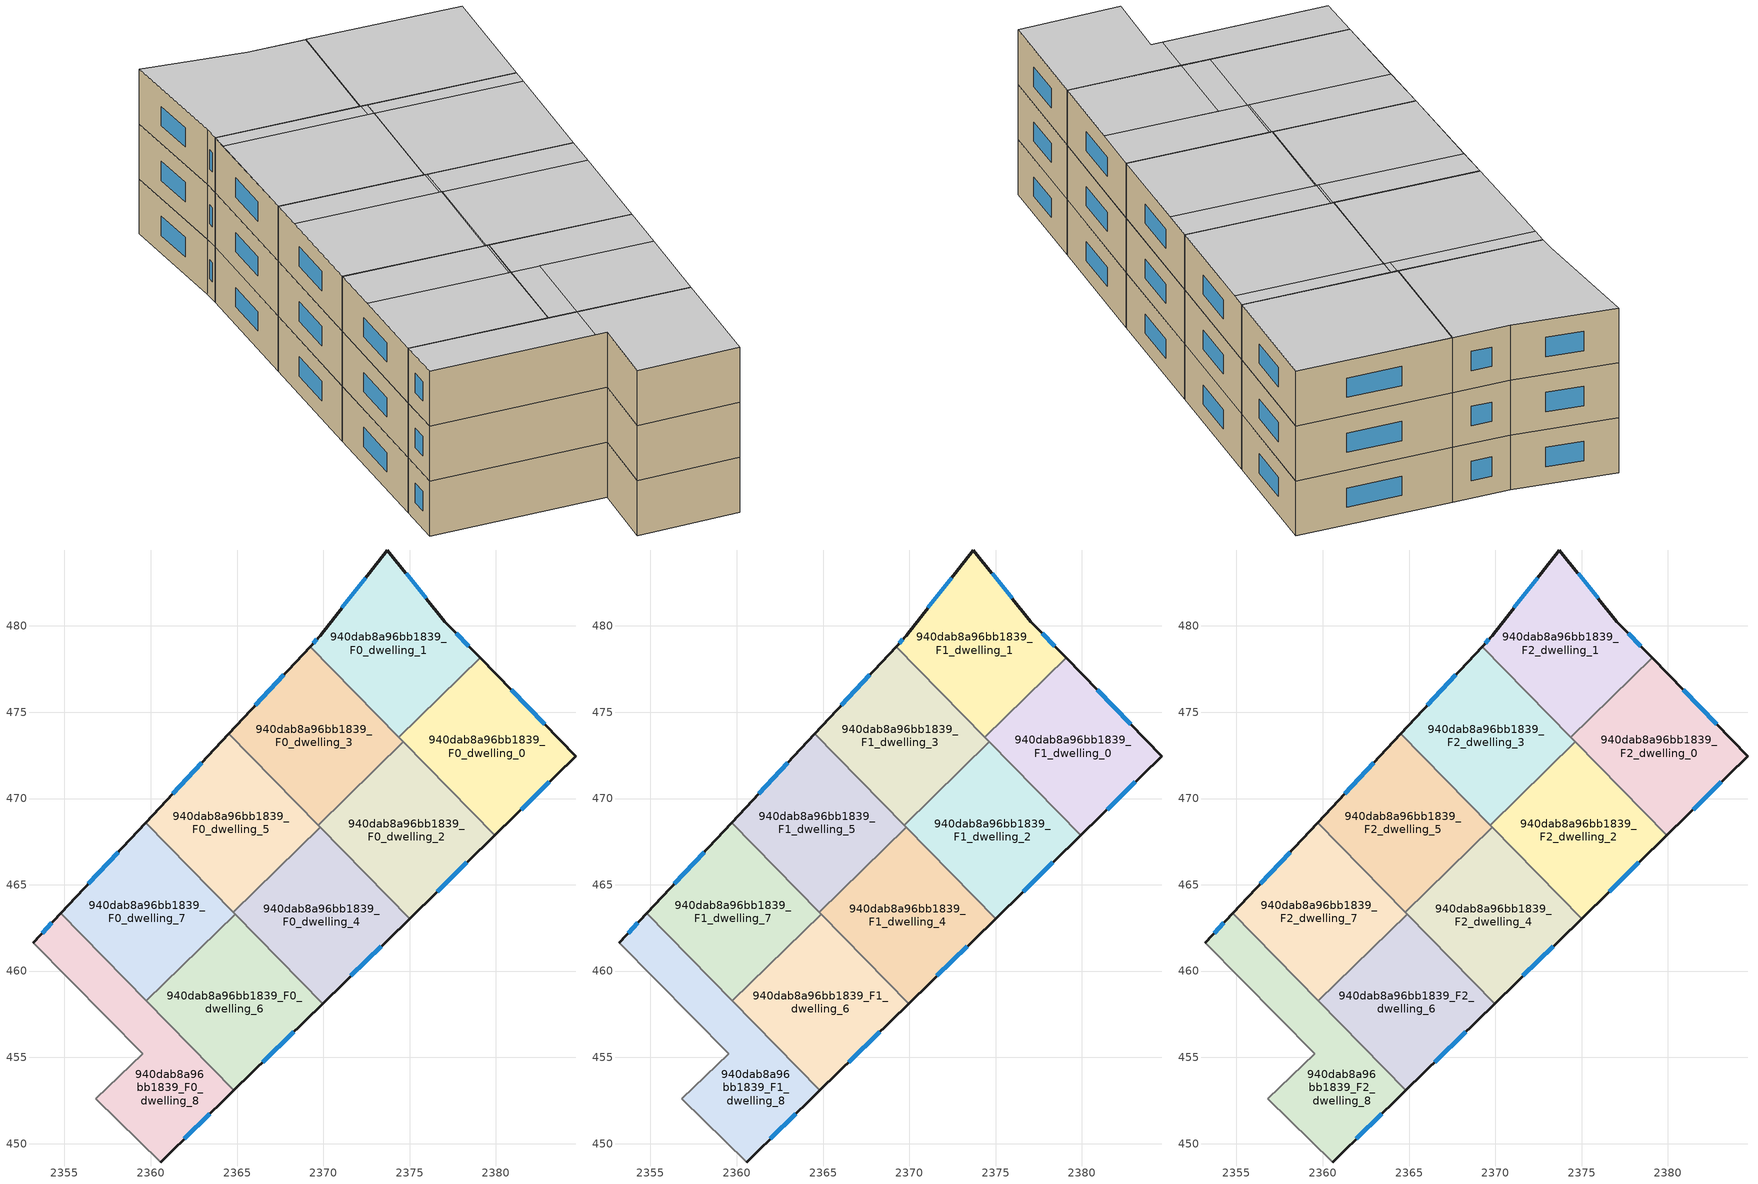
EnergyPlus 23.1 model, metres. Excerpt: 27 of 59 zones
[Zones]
940dab8a96bb1839_F0_dwelling_0
 floor ground (EU_floor_Construction): 2379.08,478.15 2384.63,472.45 2379.93,467.87 2374.38,473.55 z0
 wall outside (EU_wall_Construction): 2379.93,467.87 2384.63,472.45 2379.08,478.15 z0:3
 wall to 940dab8a96bb1839_F0_dwelling_1 (EU_wall_Construction): 2379.08,478.15 2374.38,473.55 z0:3
 wall to 940dab8a96bb1839_F0_dwelling_2 (EU_wall_Construction): 2374.64,473.28 2379.93,467.87 z0:3
 wall to 940dab8a96bb1839_F0_dwelling_3 (EU_wall_Construction): 2374.38,473.55 2374.64,473.28 z0:3
 window (EU_Window_Construction): 2382.82,474.31 2380.89,476.3 / 2381.46,469.36 2383.1,470.96 z0.98:2.02
940dab8a96bb1839_F0_dwelling_1
 floor ground (EU_floor_Construction): 2377.04,480.25 2379.08,478.15 2374.38,473.55 2369.24,478.8 2369.82,479.42 2373.72,484.4 z0
 wall outside (EU_wall_Construction): 2379.08,478.15 2377.04,480.25 2373.72,484.4 2369.82,479.42 2369.24,478.8 z0:3
 wall to 940dab8a96bb1839_F0_dwelling_3 (EU_wall_Construction): 2369.24,478.8 2374.38,473.55 z0:3
 window (EU_Window_Construction): 2369.63,479.22 2369.43,479.01 / 2372.45,482.78 2371.09,481.04 / 2375.96,481.6 2374.8,483.05 / 2378.42,478.83 2377.7,479.57 z0.98:2.02
940dab8a96bb1839_F0_dwelling_2
 floor ground (EU_floor_Construction): 2374.64,473.28 2379.93,467.87 2375,463.04 2369.71,468.46 z0
 wall outside (EU_wall_Construction): 2375,463.04 2379.93,467.87 z0:3
 wall to 940dab8a96bb1839_F0_dwelling_3 (EU_wall_Construction): 2374.64,473.28 2369.71,468.46 z0:3
 wall to 940dab8a96bb1839_F0_dwelling_4 (EU_wall_Construction): 2369.82,468.35 2375,463.04 z0:3
 wall to 940dab8a96bb1839_F0_dwelling_5 (EU_wall_Construction): 2369.71,468.46 2369.82,468.35 z0:3
 window (EU_Window_Construction): 2376.6,464.61 2378.33,466.3 z0.98:2.02
940dab8a96bb1839_F0_dwelling_3
 floor ground (EU_floor_Construction): 2369.24,478.8 2374.64,473.28 2369.71,468.46 2364.52,473.76 z0
 wall outside (EU_wall_Construction): 2369.24,478.8 2364.52,473.76 z0:3
 wall to 940dab8a96bb1839_F0_dwelling_5 (EU_wall_Construction): 2364.52,473.76 2369.71,468.46 z0:3
 window (EU_Window_Construction): 2367.7,477.16 2366.06,475.4 z0.98:2.02
940dab8a96bb1839_F0_dwelling_4
 floor ground (EU_floor_Construction): 2369.82,468.34 2375,463.04 2369.96,458.12 2364.78,463.42 z0
 wall outside (EU_wall_Construction): 2369.96,458.12 2375,463.04 z0:3
 wall to 940dab8a96bb1839_F0_dwelling_5 (EU_wall_Construction): 2369.82,468.34 2364.78,463.42 z0:3
 wall to 940dab8a96bb1839_F0_dwelling_6 (EU_wall_Construction): 2364.89,463.31 2369.96,458.12 z0:3
 wall to 940dab8a96bb1839_F0_dwelling_7 (EU_wall_Construction): 2364.78,463.42 2364.89,463.31 z0:3
 window (EU_Window_Construction): 2371.6,459.72 2373.36,461.44 z0.98:2.02
940dab8a96bb1839_F0_dwelling_5
 floor ground (EU_floor_Construction): 2364.52,473.76 2369.82,468.34 2364.78,463.42 2359.71,468.61 z0
 wall outside (EU_wall_Construction): 2364.52,473.76 2359.71,468.61 z0:3
 wall to 940dab8a96bb1839_F0_dwelling_7 (EU_wall_Construction): 2359.71,468.61 2364.78,463.42 z0:3
 window (EU_Window_Construction): 2362.96,472.08 2361.27,470.28 z0.98:2.02
940dab8a96bb1839_F0_dwelling_6
 floor ground (EU_floor_Construction): 2364.89,463.3 2369.96,458.12 2364.81,453.08 2359.74,458.27 z0
 wall outside (EU_wall_Construction): 2364.81,453.08 2369.96,458.12 z0:3
 wall to 940dab8a96bb1839_F0_dwelling_7 (EU_wall_Construction): 2364.89,463.3 2359.74,458.27 z0:3
 wall to 940dab8a96bb1839_F0_dwelling_8 (EU_wall_Construction): 2359.74,458.27 2364.81,453.08 z0:3
 window (EU_Window_Construction): 2366.49,454.72 2368.29,456.48 z0.98:2.02
940dab8a96bb1839_F0_dwelling_7
 floor ground (EU_floor_Construction): 2359.71,468.61 2364.89,463.3 2359.74,458.27 2354.78,463.34 z0
 wall outside (EU_wall_Construction): 2359.71,468.61 2354.78,463.34 z0:3
 wall to 940dab8a96bb1839_F0_dwelling_8 (EU_wall_Construction): 2354.78,463.34 2359.74,458.27 z0:3
 window (EU_Window_Construction): 2358.1,466.9 2356.38,465.05 z0.98:2.02
940dab8a96bb1839_F0_dwelling_8
 floor ground (EU_floor_Construction): 2359.53,455.22 2353.2,461.64 2354.78,463.34 2364.81,453.08 2360.57,448.93 2356.8,452.61 z0
 wall outside (EU_wall_Construction): 2360.57,448.93 2364.81,453.08 / 2354.78,463.34 2353.2,461.64 z0:3
 wall adiabatic (EU_wall_Construction): 2353.2,461.64 2359.53,455.22 2356.8,452.61 2360.57,448.93 z0:3
 window (EU_Window_Construction): 2361.95,450.28 2363.43,451.73 / 2354.27,462.79 2353.71,462.2 z0.98:2.02
940dab8a96bb1839_F1_dwelling_0
 floor to 940dab8a96bb1839_F0_dwelling_0 (EU_floor_Construction): 2379.08,478.15 2384.63,472.45 2379.93,467.87 2374.38,473.55 z3
 wall outside (EU_wall_Construction): 2379.93,467.87 2384.63,472.45 2379.08,478.15 z3:6
 wall to 940dab8a96bb1839_F1_dwelling_1 (EU_wall_Construction): 2379.08,478.15 2374.38,473.55 z3:6
 wall to 940dab8a96bb1839_F1_dwelling_2 (EU_wall_Construction): 2374.64,473.28 2379.93,467.87 z3:6
 wall to 940dab8a96bb1839_F1_dwelling_3 (EU_wall_Construction): 2374.38,473.55 2374.64,473.28 z3:6
 window (EU_Window_Construction): 2382.82,474.31 2380.89,476.3 / 2381.46,469.36 2383.1,470.96 z3.98:5.02
940dab8a96bb1839_F1_dwelling_1
 floor to 940dab8a96bb1839_F0_dwelling_1 (EU_floor_Construction): 2377.04,480.25 2379.08,478.15 2374.38,473.55 2369.24,478.8 2369.82,479.42 2373.72,484.4 z3
 wall outside (EU_wall_Construction): 2379.08,478.15 2377.04,480.25 2373.72,484.4 2369.82,479.42 2369.24,478.8 z3:6
 wall to 940dab8a96bb1839_F1_dwelling_3 (EU_wall_Construction): 2369.24,478.8 2374.38,473.55 z3:6
 window (EU_Window_Construction): 2369.63,479.22 2369.43,479.01 / 2372.45,482.78 2371.09,481.04 / 2375.96,481.6 2374.8,483.05 / 2378.42,478.83 2377.7,479.57 z3.98:5.02
940dab8a96bb1839_F1_dwelling_2
 floor to 940dab8a96bb1839_F0_dwelling_2 (EU_floor_Construction): 2374.64,473.28 2379.93,467.87 2375,463.04 2369.71,468.46 z3
 wall outside (EU_wall_Construction): 2375,463.04 2379.93,467.87 z3:6
 wall to 940dab8a96bb1839_F1_dwelling_3 (EU_wall_Construction): 2374.64,473.28 2369.71,468.46 z3:6
 wall to 940dab8a96bb1839_F1_dwelling_4 (EU_wall_Construction): 2369.82,468.35 2375,463.04 z3:6
 wall to 940dab8a96bb1839_F1_dwelling_5 (EU_wall_Construction): 2369.71,468.46 2369.82,468.35 z3:6
 window (EU_Window_Construction): 2376.6,464.61 2378.33,466.3 z3.98:5.02
940dab8a96bb1839_F1_dwelling_3
 floor to 940dab8a96bb1839_F0_dwelling_3 (EU_floor_Construction): 2369.24,478.8 2374.64,473.28 2369.71,468.46 2364.52,473.76 z3
 wall outside (EU_wall_Construction): 2369.24,478.8 2364.52,473.76 z3:6
 wall to 940dab8a96bb1839_F1_dwelling_5 (EU_wall_Construction): 2364.52,473.76 2369.71,468.46 z3:6
 window (EU_Window_Construction): 2367.7,477.16 2366.06,475.4 z3.98:5.02
940dab8a96bb1839_F1_dwelling_4
 floor to 940dab8a96bb1839_F0_dwelling_4 (EU_floor_Construction): 2369.82,468.34 2375,463.04 2369.96,458.12 2364.78,463.42 z3
 wall outside (EU_wall_Construction): 2369.96,458.12 2375,463.04 z3:6
 wall to 940dab8a96bb1839_F1_dwelling_5 (EU_wall_Construction): 2369.82,468.34 2364.78,463.42 z3:6
 wall to 940dab8a96bb1839_F1_dwelling_6 (EU_wall_Construction): 2364.89,463.31 2369.96,458.12 z3:6
 wall to 940dab8a96bb1839_F1_dwelling_7 (EU_wall_Construction): 2364.78,463.42 2364.89,463.31 z3:6
 window (EU_Window_Construction): 2371.6,459.72 2373.36,461.44 z3.98:5.02
940dab8a96bb1839_F1_dwelling_5
 floor to 940dab8a96bb1839_F0_dwelling_5 (EU_floor_Construction): 2364.52,473.76 2369.82,468.34 2364.78,463.42 2359.71,468.61 z3
 wall outside (EU_wall_Construction): 2364.52,473.76 2359.71,468.61 z3:6
 wall to 940dab8a96bb1839_F1_dwelling_7 (EU_wall_Construction): 2359.71,468.61 2364.78,463.42 z3:6
 window (EU_Window_Construction): 2362.96,472.08 2361.27,470.28 z3.98:5.02
940dab8a96bb1839_F1_dwelling_6
 floor to 940dab8a96bb1839_F0_dwelling_6 (EU_floor_Construction): 2364.89,463.3 2369.96,458.12 2364.81,453.08 2359.74,458.27 z3
 wall outside (EU_wall_Construction): 2364.81,453.08 2369.96,458.12 z3:6
 wall to 940dab8a96bb1839_F1_dwelling_7 (EU_wall_Construction): 2364.89,463.3 2359.74,458.27 z3:6
 wall to 940dab8a96bb1839_F1_dwelling_8 (EU_wall_Construction): 2359.74,458.27 2364.81,453.08 z3:6
 window (EU_Window_Construction): 2366.49,454.72 2368.29,456.48 z3.98:5.02
940dab8a96bb1839_F1_dwelling_7
 floor to 940dab8a96bb1839_F0_dwelling_7 (EU_floor_Construction): 2359.71,468.61 2364.89,463.3 2359.74,458.27 2354.78,463.34 z3
 wall outside (EU_wall_Construction): 2359.71,468.61 2354.78,463.34 z3:6
 wall to 940dab8a96bb1839_F1_dwelling_8 (EU_wall_Construction): 2354.78,463.34 2359.74,458.27 z3:6
 window (EU_Window_Construction): 2358.1,466.9 2356.38,465.05 z3.98:5.02
940dab8a96bb1839_F1_dwelling_8
 floor to 940dab8a96bb1839_F0_dwelling_8 (EU_floor_Construction): 2359.53,455.22 2353.2,461.64 2354.78,463.34 2364.81,453.08 2360.57,448.93 2356.8,452.61 z3
 wall outside (EU_wall_Construction): 2360.57,448.93 2364.81,453.08 / 2354.78,463.34 2353.2,461.64 z3:6
 wall adiabatic (EU_wall_Construction): 2353.2,461.64 2359.53,455.22 2356.8,452.61 2360.57,448.93 z3:6
 window (EU_Window_Construction): 2361.95,450.28 2363.43,451.73 / 2354.27,462.79 2353.71,462.2 z3.98:5.02
940dab8a96bb1839_F2_dwelling_0
 floor to 940dab8a96bb1839_F1_dwelling_0 (EU_floor_Construction): 2379.08,478.15 2384.63,472.45 2379.93,467.87 2374.38,473.55 z6
 wall outside (EU_wall_Construction): 2379.93,467.87 2384.63,472.45 2379.08,478.15 z6:9
 wall to 940dab8a96bb1839_F2_dwelling_1 (EU_wall_Construction): 2379.08,478.15 2374.38,473.55 z6:9
 wall to 940dab8a96bb1839_F2_dwelling_2 (EU_wall_Construction): 2374.64,473.28 2379.93,467.87 z6:9
 wall to 940dab8a96bb1839_F2_dwelling_3 (EU_wall_Construction): 2374.38,473.55 2374.64,473.28 z6:9
 window (EU_Window_Construction): 2382.82,474.31 2380.89,476.3 / 2381.46,469.36 2383.1,470.96 z6.98:8.02
 ceiling to 940dab8a96bb1839_F3_dwelling_7 (EU_floor_Construction): 2384.63,472.45 2379.11,478.12 2374.4,473.52 2379.93,467.87 z9
 ceiling to 940dab8a96bb1839_F3_dwelling_6 (EU_floor_Construction): 2379.11,478.12 2379.08,478.15 2374.38,473.55 2374.4,473.52 z9
940dab8a96bb1839_F2_dwelling_1
 floor to 940dab8a96bb1839_F1_dwelling_1 (EU_floor_Construction): 2377.04,480.25 2379.08,478.15 2374.38,473.55 2369.24,478.8 2369.82,479.42 2373.72,484.4 z6
 wall outside (EU_wall_Construction): 2379.08,478.15 2377.04,480.25 2373.72,484.4 2369.82,479.42 2369.24,478.8 z6:9
 wall to 940dab8a96bb1839_F2_dwelling_3 (EU_wall_Construction): 2369.24,478.8 2374.38,473.55 z6:9
 window (EU_Window_Construction): 2369.63,479.22 2369.43,479.01 / 2372.45,482.78 2371.09,481.04 / 2375.96,481.6 2374.8,483.05 / 2378.42,478.83 2377.7,479.57 z6.98:8.02
 ceiling to 940dab8a96bb1839_F3_dwelling_6 (EU_floor_Construction): 2379.08,478.15 2377.04,480.25 2373.72,484.4 2369.82,479.42 2369.24,478.8 2374.38,473.55 z9
940dab8a96bb1839_F2_dwelling_2
 floor to 940dab8a96bb1839_F1_dwelling_2 (EU_floor_Construction): 2374.64,473.28 2379.93,467.87 2375,463.04 2369.71,468.46 z6
 wall outside (EU_wall_Construction): 2375,463.04 2379.93,467.87 z6:9
 wall to 940dab8a96bb1839_F2_dwelling_3 (EU_wall_Construction): 2374.64,473.28 2369.71,468.46 z6:9
 wall to 940dab8a96bb1839_F2_dwelling_4 (EU_wall_Construction): 2369.82,468.35 2375,463.04 z6:9
 wall to 940dab8a96bb1839_F2_dwelling_5 (EU_wall_Construction): 2369.71,468.46 2369.82,468.35 z6:9
 window (EU_Window_Construction): 2376.6,464.61 2378.33,466.3 z6.98:8.02
 ceiling to 940dab8a96bb1839_F3_dwelling_5 (EU_floor_Construction): 2379.32,467.27 2374.05,472.66 2369.73,468.44 2375,463.04 z9
 ceiling to 940dab8a96bb1839_F3_dwelling_7 (EU_floor_Construction): 2379.93,467.87 2374.64,473.28 2374.03,472.68 2379.32,467.27 z9
 ceiling to 940dab8a96bb1839_F3_dwelling_4 (EU_floor_Construction): 2374.05,472.66 2374.03,472.68 2369.71,468.46 2369.73,468.44 z9
940dab8a96bb1839_F2_dwelling_3
 floor to 940dab8a96bb1839_F1_dwelling_3 (EU_floor_Construction): 2369.24,478.8 2374.64,473.28 2369.71,468.46 2364.52,473.76 z6
 wall outside (EU_wall_Construction): 2369.24,478.8 2364.52,473.76 z6:9
 wall to 940dab8a96bb1839_F2_dwelling_5 (EU_wall_Construction): 2364.52,473.76 2369.71,468.46 z6:9
 window (EU_Window_Construction): 2367.7,477.16 2366.06,475.4 z6.98:8.02
 ceiling to 940dab8a96bb1839_F3_dwelling_4 (EU_floor_Construction): 2374.03,472.68 2368.65,478.18 2364.52,473.76 2369.71,468.46 z9
 ceiling to 940dab8a96bb1839_F3_dwelling_6 (EU_floor_Construction): 2374.4,473.52 2369.24,478.8 2368.65,478.18 2373.79,472.92 z9
 ceiling to 940dab8a96bb1839_F3_dwelling_7 (EU_floor_Construction): 2374.64,473.28 2374.4,473.52 2373.79,472.92 2374.03,472.68 z9
940dab8a96bb1839_F2_dwelling_4
 floor to 940dab8a96bb1839_F1_dwelling_4 (EU_floor_Construction): 2369.82,468.34 2375,463.04 2369.96,458.12 2364.78,463.42 z6
 wall outside (EU_wall_Construction): 2369.96,458.12 2375,463.04 z6:9
 wall to 940dab8a96bb1839_F2_dwelling_5 (EU_wall_Construction): 2369.82,468.34 2364.78,463.42 z6:9
 wall to 940dab8a96bb1839_F2_dwelling_6 (EU_wall_Construction): 2364.89,463.31 2369.96,458.12 z6:9
 wall to 940dab8a96bb1839_F2_dwelling_7 (EU_wall_Construction): 2364.78,463.42 2364.89,463.31 z6:9
 window (EU_Window_Construction): 2371.6,459.72 2373.36,461.44 z6.98:8.02
 ceiling to 940dab8a96bb1839_F3_dwelling_3 (EU_floor_Construction): 2373.75,461.82 2368.6,467.09 2364.81,463.38 2369.96,458.12 z9
 ceiling to 940dab8a96bb1839_F3_dwelling_5 (EU_floor_Construction): 2375,463.04 2369.82,468.34 2368.57,467.12 2368.6,467.09 2373.75,461.82 z9
 ceiling to 940dab8a96bb1839_F3_dwelling_2 (EU_floor_Construction): 2368.6,467.09 2368.57,467.12 2364.78,463.42 2364.81,463.38 z9
940dab8a96bb1839_F2_dwelling_5
 floor to 940dab8a96bb1839_F1_dwelling_5 (EU_floor_Construction): 2364.52,473.76 2369.82,468.34 2364.78,463.42 2359.71,468.61 z6
 wall outside (EU_wall_Construction): 2364.52,473.76 2359.71,468.61 z6:9
 wall to 940dab8a96bb1839_F2_dwelling_7 (EU_wall_Construction): 2359.71,468.61 2364.78,463.42 z6:9
 window (EU_Window_Construction): 2362.96,472.08 2361.27,470.28 z6.98:8.02
 ceiling to 940dab8a96bb1839_F3_dwelling_2 (EU_floor_Construction): 2368.57,467.12 2363.33,472.48 2359.71,468.61 2364.78,463.42 z9
 ceiling to 940dab8a96bb1839_F3_dwelling_4 (EU_floor_Construction): 2369.73,468.44 2364.52,473.76 2363.33,472.48 2368.48,467.21 z9
 ceiling to 940dab8a96bb1839_F3_dwelling_5 (EU_floor_Construction): 2369.82,468.34 2369.73,468.44 2368.48,467.21 2368.57,467.12 z9
940dab8a96bb1839_F2_dwelling_6
 floor to 940dab8a96bb1839_F1_dwelling_6 (EU_floor_Construction): 2364.89,463.3 2369.96,458.12 2364.81,453.08 2359.74,458.27 z6
 wall outside (EU_wall_Construction): 2364.81,453.08 2369.96,458.12 z6:9
 wall to 940dab8a96bb1839_F2_dwelling_7 (EU_wall_Construction): 2364.89,463.3 2359.74,458.27 z6:9
 wall to 940dab8a96bb1839_F2_dwelling_8 (EU_wall_Construction): 2359.74,458.27 2364.81,453.08 z6:9
 window (EU_Window_Construction): 2366.49,454.72 2368.29,456.48 z6.98:8.02
 ceiling to 940dab8a96bb1839_F3_dwelling_1 (EU_floor_Construction): 2368.04,456.24 2364,460.38 2360.77,457.22 2364.81,453.08 z9
 ceiling to 940dab8a96bb1839_F3_dwelling_3 (EU_floor_Construction): 2369.96,458.12 2364.89,463.3 2362.97,461.43 2368.04,456.24 z9
 ceiling to 940dab8a96bb1839_F3_dwelling_0 (EU_floor_Construction): 2364,460.38 2362.97,461.43 2359.74,458.27 2360.77,457.22 z9
940dab8a96bb1839_F2_dwelling_7
 floor to 940dab8a96bb1839_F1_dwelling_7 (EU_floor_Construction): 2359.71,468.61 2364.89,463.3 2359.74,458.27 2354.78,463.34 z6
 wall outside (EU_wall_Construction): 2359.71,468.61 2354.78,463.34 z6:9
 wall to 940dab8a96bb1839_F2_dwelling_8 (EU_wall_Construction): 2354.78,463.34 2359.74,458.27 z6:9
 window (EU_Window_Construction): 2358.1,466.9 2356.38,465.05 z6.98:8.02
 ceiling to 940dab8a96bb1839_F3_dwelling_2 (EU_floor_Construction): 2364.81,463.38 2359.71,468.61 2357.87,466.65 2362.9,461.51 z9
 ceiling to 940dab8a96bb1839_F3_dwelling_3 (EU_floor_Construction): 2364.89,463.3 2364.81,463.38 2362.9,461.51 2362.97,461.43 z9
 ceiling adiabatic (EU_roof_Construction): 2362.97,461.43 2357.87,466.65 2354.78,463.34 2359.74,458.27 z9
940dab8a96bb1839_F2_dwelling_8
 floor to 940dab8a96bb1839_F1_dwelling_8 (EU_floor_Construction): 2359.53,455.22 2353.2,461.64 2354.78,463.34 2364.81,453.08 2360.57,448.93 2356.8,452.61 z6
 wall outside (EU_wall_Construction): 2360.57,448.93 2364.81,453.08 / 2354.78,463.34 2353.2,461.64 z6:9
 wall adiabatic (EU_wall_Construction): 2353.2,461.64 2359.53,455.22 2356.8,452.61 2360.57,448.93 z6:9
 window (EU_Window_Construction): 2361.95,450.28 2363.43,451.73 / 2354.27,462.79 2353.71,462.2 z6.98:8.02
 ceiling to 940dab8a96bb1839_F3_dwelling_1 (EU_floor_Construction): 2364.81,453.08 2360.77,457.22 2359.14,455.62 2359.53,455.22 2356.8,452.61 2360.57,448.93 z9
 ceiling to 940dab8a96bb1839_F3_dwelling_0 (EU_floor_Construction): 2360.77,457.22 2354.78,463.34 2353.2,461.64 2359.14,455.62 z9
[Building]
EU S2 Campaign: North Axis=0; Terrain=City; Solar Distribution=FullExterior
[Site:Location]
Bologna: Latitude=44.5; Longitude=11.25; Time Zone=1; Elevation=37
[SizingPeriod:WeatherFileDays]
AnnualSizingPeriod: Begin Month=1; Begin Day of Month=1; End Month=12; End Day of Month=31; Day of Week for Start Day=Monday; Use Weather File Daylight Saving Period=No; Use Weather File Rain and Snow Indicators=No
[MATERIAL]
EU_InternalMass_Material: Roughness=MediumRough; Thickness=0.1; Conductivity=1; Density=1800; Specific Heat=900; Thermal Absorptance=0.9; Solar Absorptance=0.7; Visible Absorptance=0.7
[MATERIAL:NOMASS] Roughness=MediumRough; Thermal Absorptance=0.9; Solar Absorptance=0.7; Visible Absorptance=0.7
Name | Thermal Resistance
EU_wall_NoMass | 0.905828
EU_roof_NoMass | 0.37593
EU_floor_NoMass | 0.67114
[WINDOWMATERIAL:SIMPLEGLAZINGSYSTEM]
EU_Window_SimpleGlazing: UFactor=4.52486; Solar Heat Gain Coefficient=0.85; Visible Transmittance=0.85
[CONSTRUCTION]
EU_wall_Construction: EU_wall_NoMass
EU_roof_Construction: EU_roof_NoMass
EU_floor_Construction: EU_floor_NoMass
EU_Window_Construction: EU_Window_SimpleGlazing
EU_InternalMass_Construction: EU_InternalMass_Material
[ZONE] Type=1; Multiplier=1; Ceiling Height=autocalculate; Floor Area=autocalculate; Part of Total Floor Area=Yes
Name | Volume
940dab8a96bb1839_F0_dwelling_0; 940dab8a96bb1839_F1_dwelling_0; 940dab8a96bb1839_F2_dwelling_0 | 156.726
940dab8a96bb1839_F0_dwelling_1; 940dab8a96bb1839_F1_dwelling_1; 940dab8a96bb1839_F2_dwelling_1 | 156.716
940dab8a96bb1839_F0_dwelling_2; 940dab8a96bb1839_F1_dwelling_2; 940dab8a96bb1839_F2_dwelling_2 | 156.708
940dab8a96bb1839_F0_dwelling_3; 940dab8a96bb1839_F1_dwelling_3; 940dab8a96bb1839_F2_dwelling_3 | 156.713
940dab8a96bb1839_F0_dwelling_4; 940dab8a96bb1839_F1_dwelling_4; 940dab8a96bb1839_F2_dwelling_4 | 156.728
940dab8a96bb1839_F0_dwelling_5; 940dab8a96bb1839_F1_dwelling_5; 940dab8a96bb1839_F2_dwelling_5 | 156.705
940dab8a96bb1839_F0_dwelling_6; 940dab8a96bb1839_F1_dwelling_6; 940dab8a96bb1839_F2_dwelling_6 | 156.736
940dab8a96bb1839_F0_dwelling_7; 940dab8a96bb1839_F1_dwelling_7; 940dab8a96bb1839_F2_dwelling_7 | 156.711
940dab8a96bb1839_F0_dwelling_8; 940dab8a96bb1839_F1_dwelling_8; 940dab8a96bb1839_F2_dwelling_8 | 156.719
[INTERNALMASS] Construction=EU_InternalMass_Construction
Name | Zone or ZoneList | Surface Area
940dab8a96bb1839_F0_dwelling_0_EU_InternalMass | 940dab8a96bb1839_F0_dwelling_0 | 52.2392
940dab8a96bb1839_F0_dwelling_1_EU_InternalMass | 940dab8a96bb1839_F0_dwelling_1 | 52.2376
940dab8a96bb1839_F0_dwelling_2_EU_InternalMass | 940dab8a96bb1839_F0_dwelling_2 | 52.2373
940dab8a96bb1839_F0_dwelling_3_EU_InternalMass | 940dab8a96bb1839_F0_dwelling_3 | 52.2385
940dab8a96bb1839_F0_dwelling_4_EU_InternalMass | 940dab8a96bb1839_F0_dwelling_4 | 52.2421
940dab8a96bb1839_F0_dwelling_5_EU_InternalMass | 940dab8a96bb1839_F0_dwelling_5 | 52.2353
940dab8a96bb1839_F0_dwelling_6_EU_InternalMass | 940dab8a96bb1839_F0_dwelling_6 | 52.2422
940dab8a96bb1839_F0_dwelling_7_EU_InternalMass | 940dab8a96bb1839_F0_dwelling_7 | 52.2388
940dab8a96bb1839_F0_dwelling_8_EU_InternalMass | 940dab8a96bb1839_F0_dwelling_8 | 52.2398
940dab8a96bb1839_F1_dwelling_0_EU_InternalMass | 940dab8a96bb1839_F1_dwelling_0 | 52.2392
940dab8a96bb1839_F1_dwelling_1_EU_InternalMass | 940dab8a96bb1839_F1_dwelling_1 | 52.2376
940dab8a96bb1839_F1_dwelling_2_EU_InternalMass | 940dab8a96bb1839_F1_dwelling_2 | 52.2373
940dab8a96bb1839_F1_dwelling_3_EU_InternalMass | 940dab8a96bb1839_F1_dwelling_3 | 52.2385
940dab8a96bb1839_F1_dwelling_4_EU_InternalMass | 940dab8a96bb1839_F1_dwelling_4 | 52.2421
940dab8a96bb1839_F1_dwelling_5_EU_InternalMass | 940dab8a96bb1839_F1_dwelling_5 | 52.2353
940dab8a96bb1839_F1_dwelling_6_EU_InternalMass | 940dab8a96bb1839_F1_dwelling_6 | 52.2422
940dab8a96bb1839_F1_dwelling_7_EU_InternalMass | 940dab8a96bb1839_F1_dwelling_7 | 52.2388
940dab8a96bb1839_F1_dwelling_8_EU_InternalMass | 940dab8a96bb1839_F1_dwelling_8 | 52.2398
940dab8a96bb1839_F2_dwelling_0_EU_InternalMass | 940dab8a96bb1839_F2_dwelling_0 | 52.2392
940dab8a96bb1839_F2_dwelling_1_EU_InternalMass | 940dab8a96bb1839_F2_dwelling_1 | 52.2376
940dab8a96bb1839_F2_dwelling_2_EU_InternalMass | 940dab8a96bb1839_F2_dwelling_2 | 52.2373
940dab8a96bb1839_F2_dwelling_3_EU_InternalMass | 940dab8a96bb1839_F2_dwelling_3 | 52.2385
940dab8a96bb1839_F2_dwelling_4_EU_InternalMass | 940dab8a96bb1839_F2_dwelling_4 | 52.2421
940dab8a96bb1839_F2_dwelling_5_EU_InternalMass | 940dab8a96bb1839_F2_dwelling_5 | 52.2353
940dab8a96bb1839_F2_dwelling_6_EU_InternalMass | 940dab8a96bb1839_F2_dwelling_6 | 52.2422
940dab8a96bb1839_F2_dwelling_7_EU_InternalMass | 940dab8a96bb1839_F2_dwelling_7 | 52.2388
940dab8a96bb1839_F2_dwelling_8_EU_InternalMass | 940dab8a96bb1839_F2_dwelling_8 | 52.2398
[OTHEREQUIPMENT] Fuel Type=Electricity; Design Level Calculation Method=Watts/Area; Power per Zone Floor Area=1; Fraction Latent=0; Fraction Radiant=0; Fraction Lost=0; Carbon Dioxide Generation Rate=0; EndUse Subcategory=EU_Step8_InternalGains
Name | Zone or ZoneList or Space or SpaceList | Schedule
EU_Step8_InternalGain_940dab8a96bb1839_F0_dwelling_0_f000 | 940dab8a96bb1839_F0_dwelling_0 | EU_Step8_GainSchedule_940dab8a96bb1839_F0_dwelling_0_f000
EU_Step8_InternalGain_940dab8a96bb1839_F0_dwelling_1_f000 | 940dab8a96bb1839_F0_dwelling_1 | EU_Step8_GainSchedule_940dab8a96bb1839_F0_dwelling_1_f000
EU_Step8_InternalGain_940dab8a96bb1839_F0_dwelling_2_f000 | 940dab8a96bb1839_F0_dwelling_2 | EU_Step8_GainSchedule_940dab8a96bb1839_F0_dwelling_2_f000
EU_Step8_InternalGain_940dab8a96bb1839_F0_dwelling_3_f000 | 940dab8a96bb1839_F0_dwelling_3 | EU_Step8_GainSchedule_940dab8a96bb1839_F0_dwelling_3_f000
EU_Step8_InternalGain_940dab8a96bb1839_F0_dwelling_4_f000 | 940dab8a96bb1839_F0_dwelling_4 | EU_Step8_GainSchedule_940dab8a96bb1839_F0_dwelling_4_f000
EU_Step8_InternalGain_940dab8a96bb1839_F0_dwelling_5_f000 | 940dab8a96bb1839_F0_dwelling_5 | EU_Step8_GainSchedule_940dab8a96bb1839_F0_dwelling_5_f000
EU_Step8_InternalGain_940dab8a96bb1839_F0_dwelling_6_f000 | 940dab8a96bb1839_F0_dwelling_6 | EU_Step8_GainSchedule_940dab8a96bb1839_F0_dwelling_6_f000
EU_Step8_InternalGain_940dab8a96bb1839_F0_dwelling_7_f000 | 940dab8a96bb1839_F0_dwelling_7 | EU_Step8_GainSchedule_940dab8a96bb1839_F0_dwelling_7_f000
EU_Step8_InternalGain_940dab8a96bb1839_F0_dwelling_8_f000 | 940dab8a96bb1839_F0_dwelling_8 | EU_Step8_GainSchedule_940dab8a96bb1839_F0_dwelling_8_f000
EU_Step8_InternalGain_940dab8a96bb1839_F1_dwelling_0_f000 | 940dab8a96bb1839_F1_dwelling_0 | EU_Step8_GainSchedule_940dab8a96bb1839_F1_dwelling_0_f000
EU_Step8_InternalGain_940dab8a96bb1839_F1_dwelling_1_f000 | 940dab8a96bb1839_F1_dwelling_1 | EU_Step8_GainSchedule_940dab8a96bb1839_F1_dwelling_1_f000
EU_Step8_InternalGain_940dab8a96bb1839_F1_dwelling_2_f000 | 940dab8a96bb1839_F1_dwelling_2 | EU_Step8_GainSchedule_940dab8a96bb1839_F1_dwelling_2_f000
EU_Step8_InternalGain_940dab8a96bb1839_F1_dwelling_3_f000 | 940dab8a96bb1839_F1_dwelling_3 | EU_Step8_GainSchedule_940dab8a96bb1839_F1_dwelling_3_f000
EU_Step8_InternalGain_940dab8a96bb1839_F1_dwelling_4_f000 | 940dab8a96bb1839_F1_dwelling_4 | EU_Step8_GainSchedule_940dab8a96bb1839_F1_dwelling_4_f000
EU_Step8_InternalGain_940dab8a96bb1839_F1_dwelling_5_f000 | 940dab8a96bb1839_F1_dwelling_5 | EU_Step8_GainSchedule_940dab8a96bb1839_F1_dwelling_5_f000
EU_Step8_InternalGain_940dab8a96bb1839_F1_dwelling_6_f000 | 940dab8a96bb1839_F1_dwelling_6 | EU_Step8_GainSchedule_940dab8a96bb1839_F1_dwelling_6_f000
EU_Step8_InternalGain_940dab8a96bb1839_F1_dwelling_7_f000 | 940dab8a96bb1839_F1_dwelling_7 | EU_Step8_GainSchedule_940dab8a96bb1839_F1_dwelling_7_f000
EU_Step8_InternalGain_940dab8a96bb1839_F1_dwelling_8_f000 | 940dab8a96bb1839_F1_dwelling_8 | EU_Step8_GainSchedule_940dab8a96bb1839_F1_dwelling_8_f000
EU_Step8_InternalGain_940dab8a96bb1839_F2_dwelling_0_f000 | 940dab8a96bb1839_F2_dwelling_0 | EU_Step8_GainSchedule_940dab8a96bb1839_F2_dwelling_0_f000
EU_Step8_InternalGain_940dab8a96bb1839_F2_dwelling_1_f000 | 940dab8a96bb1839_F2_dwelling_1 | EU_Step8_GainSchedule_940dab8a96bb1839_F2_dwelling_1_f000
EU_Step8_InternalGain_940dab8a96bb1839_F2_dwelling_2_f000 | 940dab8a96bb1839_F2_dwelling_2 | EU_Step8_GainSchedule_940dab8a96bb1839_F2_dwelling_2_f000
EU_Step8_InternalGain_940dab8a96bb1839_F2_dwelling_3_f000 | 940dab8a96bb1839_F2_dwelling_3 | EU_Step8_GainSchedule_940dab8a96bb1839_F2_dwelling_3_f000
EU_Step8_InternalGain_940dab8a96bb1839_F2_dwelling_4_f000 | 940dab8a96bb1839_F2_dwelling_4 | EU_Step8_GainSchedule_940dab8a96bb1839_F2_dwelling_4_f000
EU_Step8_InternalGain_940dab8a96bb1839_F2_dwelling_5_f000 | 940dab8a96bb1839_F2_dwelling_5 | EU_Step8_GainSchedule_940dab8a96bb1839_F2_dwelling_5_f000
EU_Step8_InternalGain_940dab8a96bb1839_F2_dwelling_6_f000 | 940dab8a96bb1839_F2_dwelling_6 | EU_Step8_GainSchedule_940dab8a96bb1839_F2_dwelling_6_f000
EU_Step8_InternalGain_940dab8a96bb1839_F2_dwelling_7_f000 | 940dab8a96bb1839_F2_dwelling_7 | EU_Step8_GainSchedule_940dab8a96bb1839_F2_dwelling_7_f000
EU_Step8_InternalGain_940dab8a96bb1839_F2_dwelling_8_f000 | 940dab8a96bb1839_F2_dwelling_8 | EU_Step8_GainSchedule_940dab8a96bb1839_F2_dwelling_8_f000
[ZONEVENTILATION:DESIGNFLOWRATE] Schedule=EU_AlwaysOn; Design Flow Rate Calculation Method=AirChanges/Hour; Air Changes per Hour=0.73129; Ventilation Type=Natural; Fan Pressure Rise=0; Fan Total Efficiency=1; Constant Term Coefficient=1; Temperature Term Coefficient=0; Velocity Term Coefficient=0; Velocity Squared Term Coefficient=0; Minimum Indoor Temperature=-100; Maximum Indoor Temperature=100; Delta Temperature=-100; Minimum Outdoor Temperature=-100; Maximum Outdoor Temperature=100; Maximum Wind Speed=40
Name | Zone or ZoneList or Space or SpaceList
EU_ConstantAir_940dab8a96bb1839_F0_dwelling_0 | 940dab8a96bb1839_F0_dwelling_0
EU_ConstantAir_940dab8a96bb1839_F0_dwelling_1 | 940dab8a96bb1839_F0_dwelling_1
EU_ConstantAir_940dab8a96bb1839_F0_dwelling_2 | 940dab8a96bb1839_F0_dwelling_2
EU_ConstantAir_940dab8a96bb1839_F0_dwelling_3 | 940dab8a96bb1839_F0_dwelling_3
EU_ConstantAir_940dab8a96bb1839_F0_dwelling_4 | 940dab8a96bb1839_F0_dwelling_4
EU_ConstantAir_940dab8a96bb1839_F0_dwelling_5 | 940dab8a96bb1839_F0_dwelling_5
EU_ConstantAir_940dab8a96bb1839_F0_dwelling_6 | 940dab8a96bb1839_F0_dwelling_6
EU_ConstantAir_940dab8a96bb1839_F0_dwelling_7 | 940dab8a96bb1839_F0_dwelling_7
EU_ConstantAir_940dab8a96bb1839_F0_dwelling_8 | 940dab8a96bb1839_F0_dwelling_8
EU_ConstantAir_940dab8a96bb1839_F1_dwelling_0 | 940dab8a96bb1839_F1_dwelling_0
EU_ConstantAir_940dab8a96bb1839_F1_dwelling_1 | 940dab8a96bb1839_F1_dwelling_1
EU_ConstantAir_940dab8a96bb1839_F1_dwelling_2 | 940dab8a96bb1839_F1_dwelling_2
EU_ConstantAir_940dab8a96bb1839_F1_dwelling_3 | 940dab8a96bb1839_F1_dwelling_3
EU_ConstantAir_940dab8a96bb1839_F1_dwelling_4 | 940dab8a96bb1839_F1_dwelling_4
EU_ConstantAir_940dab8a96bb1839_F1_dwelling_5 | 940dab8a96bb1839_F1_dwelling_5
EU_ConstantAir_940dab8a96bb1839_F1_dwelling_6 | 940dab8a96bb1839_F1_dwelling_6
EU_ConstantAir_940dab8a96bb1839_F1_dwelling_7 | 940dab8a96bb1839_F1_dwelling_7
EU_ConstantAir_940dab8a96bb1839_F1_dwelling_8 | 940dab8a96bb1839_F1_dwelling_8
EU_ConstantAir_940dab8a96bb1839_F2_dwelling_0 | 940dab8a96bb1839_F2_dwelling_0
EU_ConstantAir_940dab8a96bb1839_F2_dwelling_1 | 940dab8a96bb1839_F2_dwelling_1
EU_ConstantAir_940dab8a96bb1839_F2_dwelling_2 | 940dab8a96bb1839_F2_dwelling_2
EU_ConstantAir_940dab8a96bb1839_F2_dwelling_3 | 940dab8a96bb1839_F2_dwelling_3
EU_ConstantAir_940dab8a96bb1839_F2_dwelling_4 | 940dab8a96bb1839_F2_dwelling_4
EU_ConstantAir_940dab8a96bb1839_F2_dwelling_5 | 940dab8a96bb1839_F2_dwelling_5
EU_ConstantAir_940dab8a96bb1839_F2_dwelling_6 | 940dab8a96bb1839_F2_dwelling_6
EU_ConstantAir_940dab8a96bb1839_F2_dwelling_7 | 940dab8a96bb1839_F2_dwelling_7
EU_ConstantAir_940dab8a96bb1839_F2_dwelling_8 | 940dab8a96bb1839_F2_dwelling_8
[HVACTEMPLATE:THERMOSTAT] Constant Heating Setpoint=20; Constant Cooling Setpoint=50
EU_HeatOnly_940dab8a96bb1839_F0_dwelling_0; EU_HeatOnly_940dab8a96bb1839_F0_dwelling_1; EU_HeatOnly_940dab8a96bb1839_F0_dwelling_2; EU_HeatOnly_940dab8a96bb1839_F0_dwelling_3; EU_HeatOnly_940dab8a96bb1839_F0_dwelling_4; EU_HeatOnly_940dab8a96bb1839_F0_dwelling_5; EU_HeatOnly_940dab8a96bb1839_F0_dwelling_6; EU_HeatOnly_940dab8a96bb1839_F0_dwelling_7; EU_HeatOnly_940dab8a96bb1839_F0_dwelling_8; EU_HeatOnly_940dab8a96bb1839_F1_dwelling_0; EU_HeatOnly_940dab8a96bb1839_F1_dwelling_1; EU_HeatOnly_940dab8a96bb1839_F1_dwelling_2; EU_HeatOnly_940dab8a96bb1839_F1_dwelling_3; EU_HeatOnly_940dab8a96bb1839_F1_dwelling_4; EU_HeatOnly_940dab8a96bb1839_F1_dwelling_5; EU_HeatOnly_940dab8a96bb1839_F1_dwelling_6; EU_HeatOnly_940dab8a96bb1839_F1_dwelling_7; EU_HeatOnly_940dab8a96bb1839_F1_dwelling_8; EU_HeatOnly_940dab8a96bb1839_F2_dwelling_0; EU_HeatOnly_940dab8a96bb1839_F2_dwelling_1; EU_HeatOnly_940dab8a96bb1839_F2_dwelling_2; EU_HeatOnly_940dab8a96bb1839_F2_dwelling_3; EU_HeatOnly_940dab8a96bb1839_F2_dwelling_4; EU_HeatOnly_940dab8a96bb1839_F2_dwelling_5; EU_HeatOnly_940dab8a96bb1839_F2_dwelling_6; EU_HeatOnly_940dab8a96bb1839_F2_dwelling_7; EU_HeatOnly_940dab8a96bb1839_F2_dwelling_8; EU_HeatOnly_940dab8a96bb1839_F3_dwelling_0; EU_HeatOnly_940dab8a96bb1839_F3_dwelling_1; EU_HeatOnly_940dab8a96bb1839_F3_dwelling_2; EU_HeatOnly_940dab8a96bb1839_F3_dwelling_3; EU_HeatOnly_940dab8a96bb1839_F3_dwelling_4; EU_HeatOnly_940dab8a96bb1839_F3_dwelling_5; EU_HeatOnly_940dab8a96bb1839_F3_dwelling_6; EU_HeatOnly_940dab8a96bb1839_F3_dwelling_7; EU_HeatOnly_940dab8a96bb1839_F4_dwelling_0; EU_HeatOnly_940dab8a96bb1839_F4_dwelling_1; EU_HeatOnly_940dab8a96bb1839_F4_dwelling_2; EU_HeatOnly_940dab8a96bb1839_F4_dwelling_3; EU_HeatOnly_940dab8a96bb1839_F4_dwelling_4; EU_HeatOnly_940dab8a96bb1839_F4_dwelling_5; EU_HeatOnly_940dab8a96bb1839_F4_dwelling_6; EU_HeatOnly_940dab8a96bb1839_F4_dwelling_7; EU_HeatOnly_940dab8a96bb1839_F5_dwelling_0; EU_HeatOnly_940dab8a96bb1839_F5_dwelling_1; EU_HeatOnly_940dab8a96bb1839_F5_dwelling_2; EU_HeatOnly_940dab8a96bb1839_F5_dwelling_3; EU_HeatOnly_940dab8a96bb1839_F5_dwelling_4; EU_HeatOnly_940dab8a96bb1839_F5_dwelling_5; EU_HeatOnly_940dab8a96bb1839_F5_dwelling_6; EU_HeatOnly_940dab8a96bb1839_F5_dwelling_7; EU_HeatOnly_940dab8a96bb1839_F6_dwelling_0; EU_HeatOnly_940dab8a96bb1839_F6_dwelling_1; EU_HeatOnly_940dab8a96bb1839_F6_dwelling_2; EU_HeatOnly_940dab8a96bb1839_F6_dwelling_3; EU_HeatOnly_940dab8a96bb1839_F6_dwelling_4; EU_HeatOnly_940dab8a96bb1839_F6_dwelling_5; EU_HeatOnly_940dab8a96bb1839_F6_dwelling_6; EU_HeatOnly_940dab8a96bb1839_F6_dwelling_7
[HVACTEMPLATE:ZONE:IDEALLOADSAIRSYSTEM] System Availability Schedule=EU_AlwaysOn; Maximum Heating Supply Air Temperature=50; Minimum Cooling Supply Air Temperature=13; Maximum Heating Supply Air Humidity Ratio=0.0156; Minimum Cooling Supply Air Humidity Ratio=0.0077; Heating Limit=NoLimit; Cooling Limit=NoLimit; Heating Availability Schedule=EU_AlwaysOn; Cooling Availability Schedule=EU_CoolingOff; Dehumidification Control Type=ConstantSensibleHeatRatio; Cooling Sensible Heat Ratio=0.7; Dehumidification Setpoint=60; Humidification Control Type=None; Humidification Setpoint=30; Outdoor Air Method=None; Outdoor Air Flow Rate per Person=0.00944; Outdoor Air Flow Rate per Zone Floor Area=0; Outdoor Air Flow Rate per Zone=0; Demand Controlled Ventilation Type=None; Outdoor Air Economizer Type=NoEconomizer; Heat Recovery Type=None; Sensible Heat Recovery Effectiveness=0.7; Latent Heat Recovery Effectiveness=0.65
Name | Template Thermostat
940dab8a96bb1839_F0_dwelling_0 | EU_HeatOnly_940dab8a96bb1839_F0_dwelling_0
940dab8a96bb1839_F0_dwelling_1 | EU_HeatOnly_940dab8a96bb1839_F0_dwelling_1
940dab8a96bb1839_F0_dwelling_2 | EU_HeatOnly_940dab8a96bb1839_F0_dwelling_2
940dab8a96bb1839_F0_dwelling_3 | EU_HeatOnly_940dab8a96bb1839_F0_dwelling_3
940dab8a96bb1839_F0_dwelling_4 | EU_HeatOnly_940dab8a96bb1839_F0_dwelling_4
940dab8a96bb1839_F0_dwelling_5 | EU_HeatOnly_940dab8a96bb1839_F0_dwelling_5
940dab8a96bb1839_F0_dwelling_6 | EU_HeatOnly_940dab8a96bb1839_F0_dwelling_6
940dab8a96bb1839_F0_dwelling_7 | EU_HeatOnly_940dab8a96bb1839_F0_dwelling_7
940dab8a96bb1839_F0_dwelling_8 | EU_HeatOnly_940dab8a96bb1839_F0_dwelling_8
940dab8a96bb1839_F1_dwelling_0 | EU_HeatOnly_940dab8a96bb1839_F1_dwelling_0
940dab8a96bb1839_F1_dwelling_1 | EU_HeatOnly_940dab8a96bb1839_F1_dwelling_1
940dab8a96bb1839_F1_dwelling_2 | EU_HeatOnly_940dab8a96bb1839_F1_dwelling_2
940dab8a96bb1839_F1_dwelling_3 | EU_HeatOnly_940dab8a96bb1839_F1_dwelling_3
940dab8a96bb1839_F1_dwelling_4 | EU_HeatOnly_940dab8a96bb1839_F1_dwelling_4
940dab8a96bb1839_F1_dwelling_5 | EU_HeatOnly_940dab8a96bb1839_F1_dwelling_5
940dab8a96bb1839_F1_dwelling_6 | EU_HeatOnly_940dab8a96bb1839_F1_dwelling_6
940dab8a96bb1839_F1_dwelling_7 | EU_HeatOnly_940dab8a96bb1839_F1_dwelling_7
940dab8a96bb1839_F1_dwelling_8 | EU_HeatOnly_940dab8a96bb1839_F1_dwelling_8
940dab8a96bb1839_F2_dwelling_0 | EU_HeatOnly_940dab8a96bb1839_F2_dwelling_0
940dab8a96bb1839_F2_dwelling_1 | EU_HeatOnly_940dab8a96bb1839_F2_dwelling_1
940dab8a96bb1839_F2_dwelling_2 | EU_HeatOnly_940dab8a96bb1839_F2_dwelling_2
940dab8a96bb1839_F2_dwelling_3 | EU_HeatOnly_940dab8a96bb1839_F2_dwelling_3
940dab8a96bb1839_F2_dwelling_4 | EU_HeatOnly_940dab8a96bb1839_F2_dwelling_4
940dab8a96bb1839_F2_dwelling_5 | EU_HeatOnly_940dab8a96bb1839_F2_dwelling_5
940dab8a96bb1839_F2_dwelling_6 | EU_HeatOnly_940dab8a96bb1839_F2_dwelling_6
940dab8a96bb1839_F2_dwelling_7 | EU_HeatOnly_940dab8a96bb1839_F2_dwelling_7
940dab8a96bb1839_F2_dwelling_8 | EU_HeatOnly_940dab8a96bb1839_F2_dwelling_8
[SIZING:ZONE] Zone Cooling Design Supply Air Temperature Input Method=SupplyAirTemperature; Zone Cooling Design Supply Air Temperature=13; Zone Heating Design Supply Air Temperature Input Method=SupplyAirTemperature; Zone Heating Design Supply Air Temperature=50; Zone Cooling Design Supply Air Humidity Ratio=0.008; Zone Heating Design Supply Air Humidity Ratio=0.008; Cooling Design Air Flow Method=DesignDay; Cooling Design Air Flow Rate=0; Cooling Minimum Air Flow per Zone Floor Area=0.000762; Cooling Minimum Air Flow=0; Cooling Minimum Air Flow Fraction=0.2; Heating Design Air Flow Method=DesignDay; Heating Design Air Flow Rate=0; Heating Maximum Air Flow per Zone Floor Area=0.002032; Heating Maximum Air Flow=0.141576; Heating Maximum Air Flow Fraction=0.3; Account for Dedicated Outdoor Air System=No; Dedicated Outdoor Air System Control Strategy=NeutralSupplyAir; Dedicated Outdoor Air Low Setpoint Temperature for Design=autosize; Dedicated Outdoor Air High Setpoint Temperature for Design=autosize; Zone Load Sizing Method=Sensible Load Only No Latent Load; Zone Latent Cooling Design Supply Air Humidity Ratio Input Method=HumidityRatioDifference; Zone Cooling Design Supply Air Humidity Ratio Difference=0.005; Zone Latent Heating Design Supply Air Humidity Ratio Input Method=HumidityRatioDifference; Zone Humidification Design Supply Air Humidity Ratio Difference=0.005
940dab8a96bb1839_F0_dwelling_0; 940dab8a96bb1839_F0_dwelling_1; 940dab8a96bb1839_F0_dwelling_2; 940dab8a96bb1839_F0_dwelling_3; 940dab8a96bb1839_F0_dwelling_4; 940dab8a96bb1839_F0_dwelling_5; 940dab8a96bb1839_F0_dwelling_6; 940dab8a96bb1839_F0_dwelling_7; 940dab8a96bb1839_F0_dwelling_8; 940dab8a96bb1839_F1_dwelling_0; 940dab8a96bb1839_F1_dwelling_1; 940dab8a96bb1839_F1_dwelling_2; 940dab8a96bb1839_F1_dwelling_3; 940dab8a96bb1839_F1_dwelling_4; 940dab8a96bb1839_F1_dwelling_5; 940dab8a96bb1839_F1_dwelling_6; 940dab8a96bb1839_F1_dwelling_7; 940dab8a96bb1839_F1_dwelling_8; 940dab8a96bb1839_F2_dwelling_0; 940dab8a96bb1839_F2_dwelling_1; 940dab8a96bb1839_F2_dwelling_2; 940dab8a96bb1839_F2_dwelling_3; 940dab8a96bb1839_F2_dwelling_4; 940dab8a96bb1839_F2_dwelling_5; 940dab8a96bb1839_F2_dwelling_6; 940dab8a96bb1839_F2_dwelling_7; 940dab8a96bb1839_F2_dwelling_8
[SCHEDULE:CONSTANT]
Name | Hourly Value
EU_AlwaysOn | 1
EU_CoolingOff | 0
[SCHEDULE:FILE] Column Number=1; Rows to Skip at Top=0; Number of Hours of Data=8760; Column Separator=Comma; Interpolate to Timestep=No; Minutes per Item=60; Adjust Schedule for Daylight Savings=Yes
Name | File
EU_Step8_GainSchedule_940dab8a96bb1839_F0_dwelling_0_f000 | ../../schedules/940dab8a96bb1839/940dab8a96bb1839_F0_dwelling_0_f000_gain.csv
EU_Step8_GainSchedule_940dab8a96bb1839_F0_dwelling_1_f000 | ../../schedules/940dab8a96bb1839/940dab8a96bb1839_F0_dwelling_1_f000_gain.csv
EU_Step8_GainSchedule_940dab8a96bb1839_F0_dwelling_2_f000 | ../../schedules/940dab8a96bb1839/940dab8a96bb1839_F0_dwelling_2_f000_gain.csv
EU_Step8_GainSchedule_940dab8a96bb1839_F0_dwelling_3_f000 | ../../schedules/940dab8a96bb1839/940dab8a96bb1839_F0_dwelling_3_f000_gain.csv
EU_Step8_GainSchedule_940dab8a96bb1839_F0_dwelling_4_f000 | ../../schedules/940dab8a96bb1839/940dab8a96bb1839_F0_dwelling_4_f000_gain.csv
EU_Step8_GainSchedule_940dab8a96bb1839_F0_dwelling_5_f000 | ../../schedules/940dab8a96bb1839/940dab8a96bb1839_F0_dwelling_5_f000_gain.csv
EU_Step8_GainSchedule_940dab8a96bb1839_F0_dwelling_6_f000 | ../../schedules/940dab8a96bb1839/940dab8a96bb1839_F0_dwelling_6_f000_gain.csv
EU_Step8_GainSchedule_940dab8a96bb1839_F0_dwelling_7_f000 | ../../schedules/940dab8a96bb1839/940dab8a96bb1839_F0_dwelling_7_f000_gain.csv
EU_Step8_GainSchedule_940dab8a96bb1839_F0_dwelling_8_f000 | ../../schedules/940dab8a96bb1839/940dab8a96bb1839_F0_dwelling_8_f000_gain.csv
EU_Step8_GainSchedule_940dab8a96bb1839_F1_dwelling_0_f000 | ../../schedules/940dab8a96bb1839/940dab8a96bb1839_F1_dwelling_0_f000_gain.csv
EU_Step8_GainSchedule_940dab8a96bb1839_F1_dwelling_1_f000 | ../../schedules/940dab8a96bb1839/940dab8a96bb1839_F1_dwelling_1_f000_gain.csv
EU_Step8_GainSchedule_940dab8a96bb1839_F1_dwelling_2_f000 | ../../schedules/940dab8a96bb1839/940dab8a96bb1839_F1_dwelling_2_f000_gain.csv
EU_Step8_GainSchedule_940dab8a96bb1839_F1_dwelling_3_f000 | ../../schedules/940dab8a96bb1839/940dab8a96bb1839_F1_dwelling_3_f000_gain.csv
EU_Step8_GainSchedule_940dab8a96bb1839_F1_dwelling_4_f000 | ../../schedules/940dab8a96bb1839/940dab8a96bb1839_F1_dwelling_4_f000_gain.csv
EU_Step8_GainSchedule_940dab8a96bb1839_F1_dwelling_5_f000 | ../../schedules/940dab8a96bb1839/940dab8a96bb1839_F1_dwelling_5_f000_gain.csv
EU_Step8_GainSchedule_940dab8a96bb1839_F1_dwelling_6_f000 | ../../schedules/940dab8a96bb1839/940dab8a96bb1839_F1_dwelling_6_f000_gain.csv
EU_Step8_GainSchedule_940dab8a96bb1839_F1_dwelling_7_f000 | ../../schedules/940dab8a96bb1839/940dab8a96bb1839_F1_dwelling_7_f000_gain.csv
EU_Step8_GainSchedule_940dab8a96bb1839_F1_dwelling_8_f000 | ../../schedules/940dab8a96bb1839/940dab8a96bb1839_F1_dwelling_8_f000_gain.csv
EU_Step8_GainSchedule_940dab8a96bb1839_F2_dwelling_0_f000 | ../../schedules/940dab8a96bb1839/940dab8a96bb1839_F2_dwelling_0_f000_gain.csv
EU_Step8_GainSchedule_940dab8a96bb1839_F2_dwelling_1_f000 | ../../schedules/940dab8a96bb1839/940dab8a96bb1839_F2_dwelling_1_f000_gain.csv
EU_Step8_GainSchedule_940dab8a96bb1839_F2_dwelling_2_f000 | ../../schedules/940dab8a96bb1839/940dab8a96bb1839_F2_dwelling_2_f000_gain.csv
EU_Step8_GainSchedule_940dab8a96bb1839_F2_dwelling_3_f000 | ../../schedules/940dab8a96bb1839/940dab8a96bb1839_F2_dwelling_3_f000_gain.csv
EU_Step8_GainSchedule_940dab8a96bb1839_F2_dwelling_4_f000 | ../../schedules/940dab8a96bb1839/940dab8a96bb1839_F2_dwelling_4_f000_gain.csv
EU_Step8_GainSchedule_940dab8a96bb1839_F2_dwelling_5_f000 | ../../schedules/940dab8a96bb1839/940dab8a96bb1839_F2_dwelling_5_f000_gain.csv
EU_Step8_GainSchedule_940dab8a96bb1839_F2_dwelling_6_f000 | ../../schedules/940dab8a96bb1839/940dab8a96bb1839_F2_dwelling_6_f000_gain.csv
EU_Step8_GainSchedule_940dab8a96bb1839_F2_dwelling_7_f000 | ../../schedules/940dab8a96bb1839/940dab8a96bb1839_F2_dwelling_7_f000_gain.csv
EU_Step8_GainSchedule_940dab8a96bb1839_F2_dwelling_8_f000 | ../../schedules/940dab8a96bb1839/940dab8a96bb1839_F2_dwelling_8_f000_gain.csv
